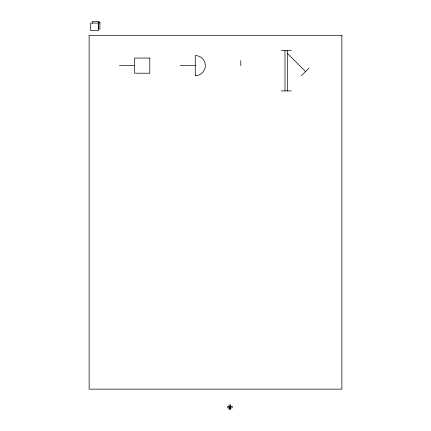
<?xml version="1.0" encoding="UTF-8"?>
<svg xmlns="http://www.w3.org/2000/svg" width="431" height="431" viewBox="0 0 431 431"><rect width="100%" height="100%" fill="white"/><g stroke="black" fill="none" stroke-linecap="round" stroke-linejoin="round"><path stroke-width="0.65" d="M301.436 75.737L309.016 68.152M281.211 50.459L291.324 50.459M119.457 65.625L134.623 65.625M180.115 65.625L195.281 65.625M281.211 90.903L291.324 90.903M229.147 406.417L230.633 406.417M229.147 408.028L230.633 408.028M287.531 53.514L305.595 71.573M287.531 50.459L287.531 90.903M285.004 50.459L285.004 90.903M240.773 60.572L240.773 65.625M230.66 406.508L230.66 407.936M98.295 23.085L98.295 30.666L90.709 30.666L90.709 23.085L99.173 23.064L99.173 21.55L92.299 21.55L92.299 23.064M99.927 22.31L98.413 22.31L98.413 28.947L99.927 28.947L99.927 22.31M341.875 35.299L89.125 35.299L89.125 389.139L341.875 389.139L341.875 35.299M149.789 58.045L134.623 58.045L134.623 73.211L149.789 73.211L149.789 58.045M230.633 404.995L229.147 404.995L229.147 409.45L230.633 409.45L230.633 404.995M232.153 406.508L227.627 406.508L227.627 407.936L232.153 407.936L232.153 406.508M195.281 75.737L195.281 55.518A10.112 10.112 0 0 1 205.388 65.625A10.112 10.112 0 0 1 195.281 75.737"/></g></svg>
